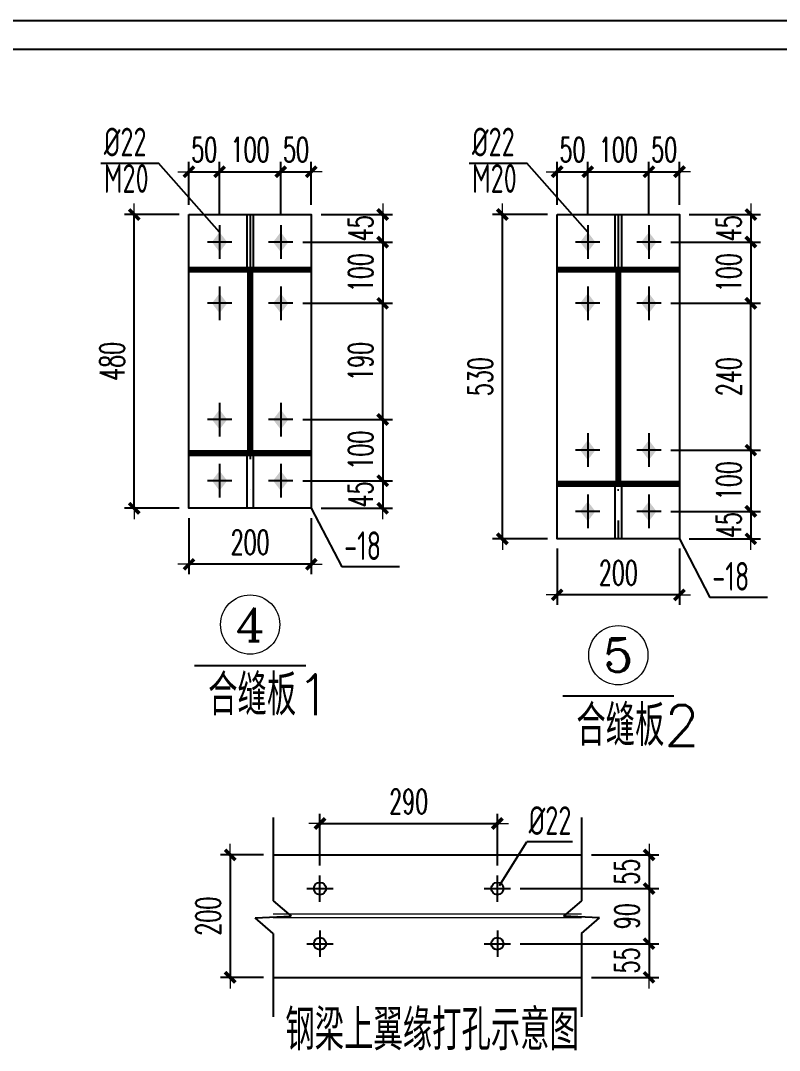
# Model space of a CAD drawing. Header units: inches. Extents: x 129725932 to 129894734, y 55771230 to 55809283.
# Drawn here: x 129809653 to 129813375, y 55804234 to 55809283 of the extents above; entities that cross this region are included whole.
import ezdxf
from ezdxf.enums import TextEntityAlignment as Align

# ---------------------------------------------------------------- set-up
doc = ezdxf.new("R2010")
doc.units = ezdxf.units.IN
doc.header["$MEASUREMENT"] = 0
doc.linetypes.add('ACAD_ISO04W100', pattern=[30, 24, -3, 0, -3])
doc.linetypes.add('CENTER', pattern=[50.8, 31.75, -6.35, 6.35, -6.35])
for name, color, linetype in [('10', 7, 'Continuous'), ('TEXT', 7, 'Continuous'), ('TK', 140, 'Continuous'), ('尺寸标注', 8, 'Continuous'), ('轴线', 1, 'ACAD_ISO04W100'), ('钢梁', 3, 'Continuous')]:
    doc.layers.add(name, color=color, linetype=linetype)
for name, color, linetype, lineweight in [('标注', 8, 'Continuous', 9), ('灰线', 253, 'Continuous', 5), ('轴线层', 1, 'CENTER', 15), ('钢架', 7, 'Continuous', 25)]:
    doc.layers.add(name, color=color, linetype=linetype, lineweight=lineweight)
doc.styles.add('ARIAL', font='swisscl.ttf', dxfattribs={"width": 0.7})
doc.styles.add('COMPLEX', font='COMPLEX')
doc.styles.add('DIM_FONT', font='romans.shx', dxfattribs={"width": 0.618, "bigfont": '1hztxt.shx'})
doc.styles.add('HZXY', font='romand.shx', dxfattribs={"bigfont": 'hzxy.shx'})
doc.styles.get("Standard").update_dxf_attribs({"font": 'txt', "bigfont": 'gbcbig.shx'})
doc.styles.add('TSSD_Rein', font='tssdeng.shx', dxfattribs={"width": 0.7, "bigfont": 'atssdchn.shx'})
doc.dimstyles.new('WGH(3)', dxfattribs={"dimscale": 1.2, "dimtxt": 100, "dimasz": 0.3, "dimexe": 40, "dimexo": 40, "dimgap": 40, "dimtad": 1, "dimdec": 0, "dimlfac": 0.333333, "dimzin": 0, "dimdsep": 46, "dimtxsty": 'DIM_FONT', "dimblk1": '_DIMX', "dimblk2": '_DIMX', "dimsah": 1, "dimcen": 0.09, "dimclrd": 3, "dimclre": 3, "dimclrt": 7, "dimadec": 0, "dimazin": 0, "dimtfac": 1, "dimtdec": 0, "dimtix": 1, "dimtmove": 2, "dimatfit": 3, "dimldrblk": '_DIMX', "dimfxl": 0, "dimtolj": 1, "dimtzin": 0, "dimarcsym": 0})

# ---------------------------------------------------------------- blocks, each defined once
blk = doc.blocks.new('TK')
at = {"layer": 'TK', "lineweight": -3}
for p, q in [((6334425.8, 2870306.6), (6350948.5, 2870306.6)), ((6334425.8, 2870306.6), (6350948.5, 2870306.6)), ((6334425.8, 2870306.6), (6350948.5, 2870306.6)), ((6334425.8, 2870306.6), (6350948.5, 2870306.6)), ((6334917, 2870110.2), (6350752, 2870110.2)), ((6334917, 2870110.2), (6350752, 2870110.2))]:
    blk.add_line(p, q, dxfattribs=at)
for tag, height, style, width, p in [('ITEM-NAME', 98.2, 'HZXY', 0.8, (6346423, 2859369.9)), ('DISCIPLINE', 58.9, 'HZXY', 1, (6349472.7, 2859435.4)), ('PROJECT-NAME', 98.2, 'HZXY', 0.8, (6344531.8, 2859366.2)), ('STATUS', 58.9, 'HZXY', 0.8, (6350406.5, 2859350.8)), ('版本号', 58.9, 'HZXY', 1, (6342281.9, 2859251.5)), ('REWORK-DATE', 58.9, 'ARIAL', 1, (6342814.4, 2859259)), ('DRAWING-TITLE', 98.2, 'HZXY', 0.8, (6347969.5, 2859229.5)), ('SCALE', 58.9, 'ARIAL', 1, (6349470.2, 2859271.1)), ('DRAWING-TITLE', 98.2, 'HZXY', 0.8, (6347970.5, 2859098.8)), ('版本号', 58.9, 'HZXY', 1, (6342281.9, 2859078.2)), ('REWORK-DATE', 58.9, 'ARIAL', 1, (6342814.4, 2859087.1)), ('DATE', 58.9, 'ARIAL', 1, (6349468, 2859092.1)), ('DRAWING-TITLE', 98.2, 'HZXY', 0.8, (6347972.1, 2858962.5)), ('PROJECT-NUMBER', 58.9, 'ARIAL', 0.9, (6350395.7, 2859013.3)), ('版本号', 58.9, 'HZXY', 1, (6342281.9, 2858912.2)), ('REWORK-DATE', 58.9, 'ARIAL', 1, (6342814.4, 2858915.2)), ('DRAWING-NUMBER', 58.9, 'ARIAL', 1, (6349470.8, 2858922))]:
    blk.add_attdef(tag, text='', height=height, dxfattribs=dict(at, style=style, width=width)).set_placement(p, align=Align.MIDDLE)
blk = doc.blocks.new('_DIMX')
blk.add_line((-150, 0), (150, 0))
at = {"const_width": 50}
blk.add_lwpolyline([(-70, -70), (70, 70)], dxfattribs=at)
blk = doc.blocks.new('*D340')
at = {"layer": 'Defpoints', "color": 0}
for p in [(129811079, 55808332.2), (129810989, 55808197.2), (129811429.1, 55808197.2)]:
    blk.add_point(p, dxfattribs=at)
at = {"layer": '灰线', "color": 3, "lineweight": -2}
for p, q in [((129811127, 55808332.2), (129811477.1, 55808332.2)), ((129811429.1, 55808332.6), (129811429.1, 55808333)), ((129811429.1, 55808332.2), (129811429.1, 55808197.2)), ((129811037, 55808197.2), (129811477.1, 55808197.2)), ((129811429.1, 55808196.9), (129811429.1, 55808196.5))]:
    blk.add_line(p, q, dxfattribs=at)
at = {"layer": '灰线', "color": 3, "lineweight": -2, "xscale": 0.3599999999999997, "yscale": 0.3599999999999997, "zscale": 0.3599999999999997}
for p, rotation in [((129811429.1, 55808332.2), 270), ((129811429.1, 55808197.2), 90)]:
    blk.add_blockref('_DIMX', p, dxfattribs=dict(at, rotation=rotation))
at = {"layer": '灰线', "color": 7, "insert": (129811321.1, 55808264.7), "char_height": 120, "attachment_point": 5, "rotation": 90, "style": 'DIM_FONT'}
blk.add_mtext('\\A1;45', dxfattribs=at)
blk = doc.blocks.new('*D341')
at = {"layer": 'Defpoints', "color": 0}
for p in [(129810989, 55808197.2), (129810989, 55807897.2), (129811429.1, 55807897.2)]:
    blk.add_point(p, dxfattribs=at)
at = {"layer": '灰线', "color": 3, "lineweight": -2}
for p, q in [((129811037, 55808197.2), (129811477.1, 55808197.2)), ((129811429.1, 55808196.9), (129811429.1, 55807897.6)), ((129811037, 55807897.2), (129811477.1, 55807897.2))]:
    blk.add_line(p, q, dxfattribs=at)
at = {"layer": '灰线', "color": 3, "lineweight": -2, "xscale": 0.3599999999999997, "yscale": 0.3599999999999997, "zscale": 0.3599999999999997}
for p, rotation in [((129811429.1, 55808197.2), 90), ((129811429.1, 55807897.2), 270)]:
    blk.add_blockref('_DIMX', p, dxfattribs=dict(at, rotation=rotation))
at = {"layer": '灰线', "color": 7, "insert": (129811321.1, 55808047.2), "char_height": 120, "attachment_point": 5, "rotation": 90, "style": 'DIM_FONT'}
blk.add_mtext('\\A1;100', dxfattribs=at)
blk = doc.blocks.new('*D342')
at = {"layer": 'Defpoints', "color": 0}
for p in [(129810989, 55807327.2), (129810989, 55807027.2), (129811429.1, 55807027.2)]:
    blk.add_point(p, dxfattribs=at)
at = {"layer": '灰线', "color": 3, "lineweight": -2}
for p, q in [((129811037, 55807327.2), (129811477.1, 55807327.2)), ((129811429.1, 55807326.9), (129811429.1, 55807027.6)), ((129811037, 55807027.2), (129811477.1, 55807027.2))]:
    blk.add_line(p, q, dxfattribs=at)
at = {"layer": '灰线', "color": 3, "lineweight": -2, "xscale": 0.3599999999999997, "yscale": 0.3599999999999997, "zscale": 0.3599999999999997}
for p, rotation in [((129811429.1, 55807327.2), 90), ((129811429.1, 55807027.2), 270)]:
    blk.add_blockref('_DIMX', p, dxfattribs=dict(at, rotation=rotation))
at = {"layer": '灰线', "color": 7, "insert": (129811321.1, 55807177.2), "char_height": 120, "attachment_point": 5, "rotation": 90, "style": 'DIM_FONT'}
blk.add_mtext('\\A1;100', dxfattribs=at)
blk = doc.blocks.new('*D343')
at = {"layer": 'Defpoints', "color": 0}
for p in [(129810989, 55807027.2), (129811079, 55806892.2), (129811429.1, 55806892.2)]:
    blk.add_point(p, dxfattribs=at)
at = {"layer": '灰线', "color": 3, "lineweight": -2}
for p, q in [((129811037, 55807027.2), (129811477.1, 55807027.2)), ((129811429.1, 55807027.6), (129811429.1, 55807028)), ((129811429.1, 55807027.2), (129811429.1, 55806892.2)), ((129811127, 55806892.2), (129811477.1, 55806892.2)), ((129811429.1, 55806891.9), (129811429.1, 55806891.5))]:
    blk.add_line(p, q, dxfattribs=at)
at = {"layer": '灰线', "color": 3, "lineweight": -2, "xscale": 0.3599999999999997, "yscale": 0.3599999999999997, "zscale": 0.3599999999999997}
for p, rotation in [((129811429.1, 55807027.2), 270), ((129811429.1, 55806892.2), 90)]:
    blk.add_blockref('_DIMX', p, dxfattribs=dict(at, rotation=rotation))
at = {"layer": '灰线', "color": 7, "insert": (129811321.1, 55806959.7), "char_height": 120, "attachment_point": 5, "rotation": 90, "style": 'DIM_FONT'}
blk.add_mtext('\\A1;45', dxfattribs=at)
blk = doc.blocks.new('*D344')
at = {"layer": 'Defpoints', "color": 0}
for p in [(129810629, 55808542.1), (129810479, 55808332.2), (129810629, 55808279.7)]:
    blk.add_point(p, dxfattribs=at)
at = {"layer": '灰线', "color": 3, "lineweight": -2}
for p, q in [((129810479, 55808380.2), (129810479, 55808590.1)), ((129810629, 55808327.7), (129810629, 55808590.1)), ((129810478.7, 55808542.1), (129810478.3, 55808542.1)), ((129810479, 55808542.1), (129810629, 55808542.1)), ((129810629.4, 55808542.1), (129810629.8, 55808542.1))]:
    blk.add_line(p, q, dxfattribs=at)
at = {"layer": '灰线', "color": 3, "lineweight": -2, "xscale": 0.3599999999999997, "yscale": 0.3599999999999997, "zscale": 0.3599999999999997}
blk.add_blockref('_DIMX', (129810479, 55808542.1), dxfattribs=at)
at = {"layer": '灰线', "color": 3, "lineweight": -2, "xscale": 0.3599999999999997, "yscale": 0.3599999999999997, "zscale": 0.3599999999999997, "rotation": 180}
blk.add_blockref('_DIMX', (129810629, 55808542.1), dxfattribs=at)
at = {"layer": '灰线', "color": 7, "insert": (129810554, 55808650.1), "char_height": 120, "attachment_point": 5, "style": 'DIM_FONT'}
blk.add_mtext('\\A1;50', dxfattribs=at)
blk = doc.blocks.new('*D345')
at = {"layer": 'Defpoints', "color": 0}
for p in [(129810929, 55808542.1), (129810629, 55808279.7), (129810929, 55808279.7)]:
    blk.add_point(p, dxfattribs=at)
at = {"layer": '灰线', "color": 3, "lineweight": -2}
for p, q in [((129810629, 55808327.7), (129810629, 55808590.1)), ((129810929, 55808327.7), (129810929, 55808590.1)), ((129810629.4, 55808542.1), (129810928.7, 55808542.1))]:
    blk.add_line(p, q, dxfattribs=at)
at = {"layer": '灰线', "color": 3, "lineweight": -2, "xscale": 0.3599999999999997, "yscale": 0.3599999999999997, "zscale": 0.3599999999999997, "rotation": 180}
blk.add_blockref('_DIMX', (129810629, 55808542.1), dxfattribs=at)
at = {"layer": '灰线', "color": 3, "lineweight": -2, "xscale": 0.3599999999999997, "yscale": 0.3599999999999997, "zscale": 0.3599999999999997}
blk.add_blockref('_DIMX', (129810929, 55808542.1), dxfattribs=at)
at = {"layer": '灰线', "color": 7, "insert": (129810779, 55808650.1), "char_height": 120, "attachment_point": 5, "style": 'DIM_FONT'}
blk.add_mtext('\\A1;100', dxfattribs=at)
blk = doc.blocks.new('*D346')
at = {"layer": 'Defpoints', "color": 0}
for p in [(129811079, 55808542.1), (129811079, 55808332.2), (129810929, 55808279.7)]:
    blk.add_point(p, dxfattribs=at)
at = {"layer": '灰线', "color": 3, "lineweight": -2}
for p, q in [((129810929, 55808327.7), (129810929, 55808590.1)), ((129811079, 55808380.2), (129811079, 55808590.1)), ((129810928.7, 55808542.1), (129810928.3, 55808542.1)), ((129810929, 55808542.1), (129811079, 55808542.1)), ((129811079.4, 55808542.1), (129811079.8, 55808542.1))]:
    blk.add_line(p, q, dxfattribs=at)
at = {"layer": '灰线', "color": 3, "lineweight": -2, "xscale": 0.3599999999999997, "yscale": 0.3599999999999997, "zscale": 0.3599999999999997}
blk.add_blockref('_DIMX', (129810929, 55808542.1), dxfattribs=at)
at = {"layer": '灰线', "color": 3, "lineweight": -2, "xscale": 0.3599999999999997, "yscale": 0.3599999999999997, "zscale": 0.3599999999999997, "rotation": 180}
blk.add_blockref('_DIMX', (129811079, 55808542.1), dxfattribs=at)
at = {"layer": '灰线', "color": 7, "insert": (129811004, 55808650.1), "char_height": 120, "attachment_point": 5, "style": 'DIM_FONT'}
blk.add_mtext('\\A1;50', dxfattribs=at)
blk = doc.blocks.new('*D347')
at = {"layer": 'Defpoints', "color": 0}
for p in [(129810210.3, 55808332.2), (129810479, 55808332.2), (129810479, 55806892.2)]:
    blk.add_point(p, dxfattribs=at)
at = {"layer": '灰线', "color": 3, "lineweight": -2}
for p, q in [((129810431, 55808332.2), (129810162.3, 55808332.2)), ((129810210.3, 55806892.6), (129810210.3, 55808331.9)), ((129810431, 55806892.2), (129810162.3, 55806892.2))]:
    blk.add_line(p, q, dxfattribs=at)
at = {"layer": '灰线', "color": 3, "lineweight": -2, "xscale": 0.3599999999999997, "yscale": 0.3599999999999997, "zscale": 0.3599999999999997}
for p, rotation in [((129810210.3, 55808332.2), 90), ((129810210.3, 55806892.2), 270)]:
    blk.add_blockref('_DIMX', p, dxfattribs=dict(at, rotation=rotation))
at = {"layer": '灰线', "color": 7, "insert": (129810102.3, 55807612.2), "char_height": 120, "attachment_point": 5, "rotation": 90, "style": 'DIM_FONT'}
blk.add_mtext('\\A1;480', dxfattribs=at)
blk = doc.blocks.new('*D348')
at = {"layer": 'Defpoints', "color": 0}
for p in [(129810479, 55806892.2), (129811079, 55806892.2), (129810479, 55806617.6)]:
    blk.add_point(p, dxfattribs=at)
at = {"layer": '灰线', "color": 3, "lineweight": -2}
for p, q in [((129810479, 55806844.2), (129810479, 55806569.6)), ((129811079, 55806844.2), (129811079, 55806569.6)), ((129811078.7, 55806617.6), (129810479.4, 55806617.6))]:
    blk.add_line(p, q, dxfattribs=at)
at = {"layer": '灰线', "color": 3, "lineweight": -2, "xscale": 0.3599999999999997, "yscale": 0.3599999999999997, "zscale": 0.3599999999999997, "rotation": 180}
blk.add_blockref('_DIMX', (129810479, 55806617.6), dxfattribs=at)
at = {"layer": '灰线', "color": 3, "lineweight": -2, "xscale": 0.3599999999999997, "yscale": 0.3599999999999997, "zscale": 0.3599999999999997}
blk.add_blockref('_DIMX', (129811079, 55806617.6), dxfattribs=at)
at = {"layer": '灰线', "color": 7, "insert": (129810779, 55806725.6), "char_height": 120, "attachment_point": 5, "style": 'DIM_FONT'}
blk.add_mtext('\\A1;200', dxfattribs=at)
blk = doc.blocks.new('*D349')
at = {"layer": 'Defpoints', "color": 0}
for p in [(129810989, 55807897.2), (129811429.1, 55807897.2), (129810989, 55807327.2)]:
    blk.add_point(p, dxfattribs=at)
at = {"layer": '灰线', "color": 3, "lineweight": -2}
for p, q in [((129811037, 55807897.2), (129811477.1, 55807897.2)), ((129811429.1, 55807327.6), (129811429.1, 55807896.9)), ((129811037, 55807327.2), (129811477.1, 55807327.2))]:
    blk.add_line(p, q, dxfattribs=at)
at = {"layer": '灰线', "color": 3, "lineweight": -2, "xscale": 0.3599999999999997, "yscale": 0.3599999999999997, "zscale": 0.3599999999999997}
for p, rotation in [((129811429.1, 55807897.2), 90), ((129811429.1, 55807327.2), 270)]:
    blk.add_blockref('_DIMX', p, dxfattribs=dict(at, rotation=rotation))
at = {"layer": '灰线', "color": 7, "insert": (129811321.1, 55807612.2), "char_height": 120, "attachment_point": 5, "rotation": 90, "style": 'DIM_FONT'}
blk.add_mtext('\\A1;190', dxfattribs=at)
blk = doc.blocks.new('轴线标号')
at = {"lineweight": 13}
blk.add_circle((0, 0), 0.5, dxfattribs=at)
at = {"layer": '钢架', "lineweight": 13, "style": 'COMPLEX', "width": 1.041667}
blk.add_attdef('A', text='', height=0.56, dxfattribs=at).set_placement((-0.25, -0.28), (0.25, -0.28), align=Align.FIT)
blk = doc.blocks.new('*D351')
at = {"layer": 'Defpoints', "color": 0}
for p in [(129812885, 55808332.2), (129812795, 55808197.2), (129813235, 55808197.2)]:
    blk.add_point(p, dxfattribs=at)
at = {"layer": '灰线', "color": 3, "lineweight": -2}
for p, q in [((129812933, 55808332.2), (129813283, 55808332.2)), ((129813235, 55808332.6), (129813235, 55808333)), ((129813235, 55808332.2), (129813235, 55808197.2)), ((129812843, 55808197.2), (129813283, 55808197.2)), ((129813235, 55808196.9), (129813235, 55808196.5))]:
    blk.add_line(p, q, dxfattribs=at)
at = {"layer": '灰线', "color": 3, "lineweight": -2, "xscale": 0.3599999999999997, "yscale": 0.3599999999999997, "zscale": 0.3599999999999997}
for p, rotation in [((129813235, 55808332.2), 270), ((129813235, 55808197.2), 90)]:
    blk.add_blockref('_DIMX', p, dxfattribs=dict(at, rotation=rotation))
at = {"layer": '灰线', "color": 7, "insert": (129813127, 55808264.7), "char_height": 120, "attachment_point": 5, "rotation": 90, "style": 'DIM_FONT'}
blk.add_mtext('\\A1;45', dxfattribs=at)
blk = doc.blocks.new('*D352')
at = {"layer": 'Defpoints', "color": 0}
for p in [(129812795, 55808197.2), (129812795, 55807897.2), (129813235, 55807897.2)]:
    blk.add_point(p, dxfattribs=at)
at = {"layer": '灰线', "color": 3, "lineweight": -2}
for p, q in [((129812843, 55808197.2), (129813283, 55808197.2)), ((129813235, 55808196.9), (129813235, 55807897.6)), ((129812843, 55807897.2), (129813283, 55807897.2))]:
    blk.add_line(p, q, dxfattribs=at)
at = {"layer": '灰线', "color": 3, "lineweight": -2, "xscale": 0.3599999999999997, "yscale": 0.3599999999999997, "zscale": 0.3599999999999997}
for p, rotation in [((129813235, 55808197.2), 90), ((129813235, 55807897.2), 270)]:
    blk.add_blockref('_DIMX', p, dxfattribs=dict(at, rotation=rotation))
at = {"layer": '灰线', "color": 7, "insert": (129813127, 55808047.2), "char_height": 120, "attachment_point": 5, "rotation": 90, "style": 'DIM_FONT'}
blk.add_mtext('\\A1;100', dxfattribs=at)
blk = doc.blocks.new('*D353')
at = {"layer": 'Defpoints', "color": 0}
for p in [(129812795, 55807177.2), (129812795, 55806877.2), (129813235, 55806877.2)]:
    blk.add_point(p, dxfattribs=at)
at = {"layer": '灰线', "color": 3, "lineweight": -2}
for p, q in [((129812843, 55807177.2), (129813283, 55807177.2)), ((129813235, 55807176.9), (129813235, 55806877.6)), ((129812843, 55806877.2), (129813283, 55806877.2))]:
    blk.add_line(p, q, dxfattribs=at)
at = {"layer": '灰线', "color": 3, "lineweight": -2, "xscale": 0.3599999999999997, "yscale": 0.3599999999999997, "zscale": 0.3599999999999997}
for p, rotation in [((129813235, 55807177.2), 90), ((129813235, 55806877.2), 270)]:
    blk.add_blockref('_DIMX', p, dxfattribs=dict(at, rotation=rotation))
at = {"layer": '灰线', "color": 7, "insert": (129813127, 55807027.2), "char_height": 120, "attachment_point": 5, "rotation": 90, "style": 'DIM_FONT'}
blk.add_mtext('\\A1;100', dxfattribs=at)
blk = doc.blocks.new('*D354')
at = {"layer": 'Defpoints', "color": 0}
for p in [(129812795, 55806877.2), (129812885, 55806742.2), (129813235, 55806742.2)]:
    blk.add_point(p, dxfattribs=at)
at = {"layer": '灰线', "color": 3, "lineweight": -2}
for p, q in [((129812843, 55806877.2), (129813283, 55806877.2)), ((129813235, 55806877.6), (129813235, 55806878)), ((129813235, 55806877.2), (129813235, 55806742.2)), ((129812933, 55806742.2), (129813283, 55806742.2)), ((129813235, 55806741.9), (129813235, 55806741.5))]:
    blk.add_line(p, q, dxfattribs=at)
at = {"layer": '灰线', "color": 3, "lineweight": -2, "xscale": 0.3599999999999997, "yscale": 0.3599999999999997, "zscale": 0.3599999999999997}
for p, rotation in [((129813235, 55806877.2), 270), ((129813235, 55806742.2), 90)]:
    blk.add_blockref('_DIMX', p, dxfattribs=dict(at, rotation=rotation))
at = {"layer": '灰线', "color": 7, "insert": (129813127, 55806809.7), "char_height": 120, "attachment_point": 5, "rotation": 90, "style": 'DIM_FONT'}
blk.add_mtext('\\A1;45', dxfattribs=at)
blk = doc.blocks.new('*D355')
at = {"layer": 'Defpoints', "color": 0}
for p in [(129812435, 55808542.1), (129812285, 55808332.2), (129812435, 55808279.7)]:
    blk.add_point(p, dxfattribs=at)
at = {"layer": '灰线', "color": 3, "lineweight": -2}
for p, q in [((129812285, 55808380.2), (129812285, 55808590.1)), ((129812435, 55808327.7), (129812435, 55808590.1)), ((129812284.6, 55808542.1), (129812284.3, 55808542.1)), ((129812285, 55808542.1), (129812435, 55808542.1)), ((129812435.3, 55808542.1), (129812435.7, 55808542.1))]:
    blk.add_line(p, q, dxfattribs=at)
at = {"layer": '灰线', "color": 3, "lineweight": -2, "xscale": 0.3599999999999997, "yscale": 0.3599999999999997, "zscale": 0.3599999999999997}
blk.add_blockref('_DIMX', (129812285, 55808542.1), dxfattribs=at)
at = {"layer": '灰线', "color": 3, "lineweight": -2, "xscale": 0.3599999999999997, "yscale": 0.3599999999999997, "zscale": 0.3599999999999997, "rotation": 180}
blk.add_blockref('_DIMX', (129812435, 55808542.1), dxfattribs=at)
at = {"layer": '灰线', "color": 7, "insert": (129812360, 55808650.1), "char_height": 120, "attachment_point": 5, "style": 'DIM_FONT'}
blk.add_mtext('\\A1;50', dxfattribs=at)
blk = doc.blocks.new('*D356')
at = {"layer": 'Defpoints', "color": 0}
for p in [(129812735, 55808542.1), (129812435, 55808279.7), (129812735, 55808279.7)]:
    blk.add_point(p, dxfattribs=at)
at = {"layer": '灰线', "color": 3, "lineweight": -2}
for p, q in [((129812435, 55808327.7), (129812435, 55808590.1)), ((129812735, 55808327.7), (129812735, 55808590.1)), ((129812435.3, 55808542.1), (129812734.6, 55808542.1))]:
    blk.add_line(p, q, dxfattribs=at)
at = {"layer": '灰线', "color": 3, "lineweight": -2, "xscale": 0.3599999999999997, "yscale": 0.3599999999999997, "zscale": 0.3599999999999997, "rotation": 180}
blk.add_blockref('_DIMX', (129812435, 55808542.1), dxfattribs=at)
at = {"layer": '灰线', "color": 3, "lineweight": -2, "xscale": 0.3599999999999997, "yscale": 0.3599999999999997, "zscale": 0.3599999999999997}
blk.add_blockref('_DIMX', (129812735, 55808542.1), dxfattribs=at)
at = {"layer": '灰线', "color": 7, "insert": (129812585, 55808650.1), "char_height": 120, "attachment_point": 5, "style": 'DIM_FONT'}
blk.add_mtext('\\A1;100', dxfattribs=at)
blk = doc.blocks.new('*D357')
at = {"layer": 'Defpoints', "color": 0}
for p in [(129812885, 55808542.1), (129812885, 55808332.2), (129812735, 55808279.7)]:
    blk.add_point(p, dxfattribs=at)
at = {"layer": '灰线', "color": 3, "lineweight": -2}
for p, q in [((129812735, 55808327.7), (129812735, 55808590.1)), ((129812885, 55808380.2), (129812885, 55808590.1)), ((129812734.6, 55808542.1), (129812734.3, 55808542.1)), ((129812735, 55808542.1), (129812885, 55808542.1)), ((129812885.3, 55808542.1), (129812885.7, 55808542.1))]:
    blk.add_line(p, q, dxfattribs=at)
at = {"layer": '灰线', "color": 3, "lineweight": -2, "xscale": 0.3599999999999997, "yscale": 0.3599999999999997, "zscale": 0.3599999999999997}
blk.add_blockref('_DIMX', (129812735, 55808542.1), dxfattribs=at)
at = {"layer": '灰线', "color": 3, "lineweight": -2, "xscale": 0.3599999999999997, "yscale": 0.3599999999999997, "zscale": 0.3599999999999997, "rotation": 180}
blk.add_blockref('_DIMX', (129812885, 55808542.1), dxfattribs=at)
at = {"layer": '灰线', "color": 7, "insert": (129812810, 55808650.1), "char_height": 120, "attachment_point": 5, "style": 'DIM_FONT'}
blk.add_mtext('\\A1;50', dxfattribs=at)
blk = doc.blocks.new('*D358')
at = {"layer": 'Defpoints', "color": 0}
for p in [(129812016.2, 55808332.2), (129812285, 55808332.2), (129812285, 55806742.2)]:
    blk.add_point(p, dxfattribs=at)
at = {"layer": '灰线', "color": 3, "lineweight": -2}
for p, q in [((129812237, 55808332.2), (129811968.2, 55808332.2)), ((129812016.2, 55806742.6), (129812016.2, 55808331.9)), ((129812237, 55806742.2), (129811968.2, 55806742.2))]:
    blk.add_line(p, q, dxfattribs=at)
at = {"layer": '灰线', "color": 3, "lineweight": -2, "xscale": 0.3599999999999997, "yscale": 0.3599999999999997, "zscale": 0.3599999999999997}
for p, rotation in [((129812016.2, 55808332.2), 90), ((129812016.2, 55806742.2), 270)]:
    blk.add_blockref('_DIMX', p, dxfattribs=dict(at, rotation=rotation))
at = {"layer": '灰线', "color": 7, "insert": (129811908.2, 55807537.2), "char_height": 120, "attachment_point": 5, "rotation": 90, "style": 'DIM_FONT'}
blk.add_mtext('\\A1;530', dxfattribs=at)
blk = doc.blocks.new('*D359')
at = {"layer": 'Defpoints', "color": 0}
for p in [(129812285, 55806742.2), (129812885, 55806742.2), (129812285, 55806467.6)]:
    blk.add_point(p, dxfattribs=at)
at = {"layer": '灰线', "color": 3, "lineweight": -2}
for p, q in [((129812285, 55806694.2), (129812285, 55806419.6)), ((129812885, 55806694.2), (129812885, 55806419.6)), ((129812884.6, 55806467.6), (129812285.3, 55806467.6))]:
    blk.add_line(p, q, dxfattribs=at)
at = {"layer": '灰线', "color": 3, "lineweight": -2, "xscale": 0.3599999999999997, "yscale": 0.3599999999999997, "zscale": 0.3599999999999997, "rotation": 180}
blk.add_blockref('_DIMX', (129812285, 55806467.6), dxfattribs=at)
at = {"layer": '灰线', "color": 3, "lineweight": -2, "xscale": 0.3599999999999997, "yscale": 0.3599999999999997, "zscale": 0.3599999999999997}
blk.add_blockref('_DIMX', (129812885, 55806467.6), dxfattribs=at)
at = {"layer": '灰线', "color": 7, "insert": (129812585, 55806575.6), "char_height": 120, "attachment_point": 5, "style": 'DIM_FONT'}
blk.add_mtext('\\A1;200', dxfattribs=at)
blk = doc.blocks.new('*D350')
at = {"layer": 'Defpoints', "color": 0}
for p in [(129812795, 55807897.2), (129813235, 55807897.2), (129812795, 55807177.2)]:
    blk.add_point(p, dxfattribs=at)
at = {"layer": '灰线', "color": 3, "lineweight": -2}
for p, q in [((129812843, 55807897.2), (129813283, 55807897.2)), ((129813235, 55807177.6), (129813235, 55807896.9)), ((129812843, 55807177.2), (129813283, 55807177.2))]:
    blk.add_line(p, q, dxfattribs=at)
at = {"layer": '灰线', "color": 3, "lineweight": -2, "xscale": 0.3599999999999997, "yscale": 0.3599999999999997, "zscale": 0.3599999999999997}
for p, rotation in [((129813235, 55807897.2), 90), ((129813235, 55807177.2), 270)]:
    blk.add_blockref('_DIMX', p, dxfattribs=dict(at, rotation=rotation))
at = {"layer": '灰线', "color": 7, "insert": (129813127, 55807537.2), "char_height": 120, "attachment_point": 5, "rotation": 90, "style": 'DIM_FONT'}
blk.add_mtext('\\A1;240', dxfattribs=at)
blk = doc.blocks.new('*D423')
at = {"layer": 'Defpoints', "color": 0}
for p in [(129812404.8, 55805192.6), (129812056.2, 55805027.6), (129812735.6, 55805027.6)]:
    blk.add_point(p, dxfattribs=at)
at = {"layer": '标注', "color": 3, "lineweight": -2}
for p, q in [((129812452.8, 55805192.6), (129812783.6, 55805192.6)), ((129812735.6, 55805192.9), (129812735.6, 55805193.3)), ((129812735.6, 55805192.6), (129812735.6, 55805027.6)), ((129812104.2, 55805027.6), (129812783.6, 55805027.6)), ((129812735.6, 55805027.2), (129812735.6, 55805026.9))]:
    blk.add_line(p, q, dxfattribs=at)
at = {"layer": '标注', "color": 3, "lineweight": -2, "xscale": 0.3599999999999997, "yscale": 0.3599999999999997, "zscale": 0.3599999999999997}
for p, rotation in [((129812735.6, 55805192.6), 270), ((129812735.6, 55805027.6), 90)]:
    blk.add_blockref('_DIMX', p, dxfattribs=dict(at, rotation=rotation))
at = {"layer": '标注', "color": 7, "insert": (129812627.6, 55805110.1), "char_height": 120, "attachment_point": 5, "rotation": 90, "style": 'DIM_FONT'}
blk.add_mtext('\\A1;55', dxfattribs=at)
blk = doc.blocks.new('*D424')
at = {"layer": 'Defpoints', "color": 0}
for p in [(129812056.2, 55805027.6), (129812056.2, 55804757.6), (129812735.6, 55804757.6)]:
    blk.add_point(p, dxfattribs=at)
at = {"layer": '标注', "color": 3, "lineweight": -2}
for p, q in [((129812104.2, 55805027.6), (129812783.6, 55805027.6)), ((129812735.6, 55805027.2), (129812735.6, 55804757.9)), ((129812104.2, 55804757.6), (129812783.6, 55804757.6))]:
    blk.add_line(p, q, dxfattribs=at)
at = {"layer": '标注', "color": 3, "lineweight": -2, "xscale": 0.3599999999999997, "yscale": 0.3599999999999997, "zscale": 0.3599999999999997}
for p, rotation in [((129812735.6, 55805027.6), 90), ((129812735.6, 55804757.6), 270)]:
    blk.add_blockref('_DIMX', p, dxfattribs=dict(at, rotation=rotation))
at = {"layer": '标注', "color": 7, "insert": (129812627.6, 55804892.6), "char_height": 120, "attachment_point": 5, "rotation": 90, "style": 'DIM_FONT'}
blk.add_mtext('\\A1;90', dxfattribs=at)
blk = doc.blocks.new('*D425')
at = {"layer": 'Defpoints', "color": 0}
for p in [(129812056.2, 55804757.6), (129812404.8, 55804592.6), (129812735.6, 55804592.6)]:
    blk.add_point(p, dxfattribs=at)
at = {"layer": '标注', "color": 3, "lineweight": -2}
for p, q in [((129812104.2, 55804757.6), (129812783.6, 55804757.6)), ((129812735.6, 55804757.9), (129812735.6, 55804758.3)), ((129812735.6, 55804757.6), (129812735.6, 55804592.6)), ((129812452.8, 55804592.6), (129812783.6, 55804592.6)), ((129812735.6, 55804592.2), (129812735.6, 55804591.9))]:
    blk.add_line(p, q, dxfattribs=at)
at = {"layer": '标注', "color": 3, "lineweight": -2, "xscale": 0.3599999999999997, "yscale": 0.3599999999999997, "zscale": 0.3599999999999997}
for p, rotation in [((129812735.6, 55804757.6), 270), ((129812735.6, 55804592.6), 90)]:
    blk.add_blockref('_DIMX', p, dxfattribs=dict(at, rotation=rotation))
at = {"layer": '标注', "color": 7, "insert": (129812627.6, 55804675.1), "char_height": 120, "attachment_point": 5, "rotation": 90, "style": 'DIM_FONT'}
blk.add_mtext('\\A1;55', dxfattribs=at)
blk = doc.blocks.new('*D421')
at = {"layer": 'Defpoints', "color": 0}
for p in [(129810892, 55805192.6), (129810681.3, 55804592.6), (129810892, 55804592.6)]:
    blk.add_point(p, dxfattribs=at)
at = {"layer": '标注', "color": 3, "lineweight": -2}
for p, q in [((129810844, 55805192.6), (129810633.3, 55805192.6)), ((129810681.3, 55805192.2), (129810681.3, 55804592.9)), ((129810844, 55804592.6), (129810633.3, 55804592.6))]:
    blk.add_line(p, q, dxfattribs=at)
at = {"layer": '标注', "color": 3, "lineweight": -2, "xscale": 0.3599999999999997, "yscale": 0.3599999999999997, "zscale": 0.3599999999999997}
for p, rotation in [((129810681.3, 55805192.6), 90), ((129810681.3, 55804592.6), 270)]:
    blk.add_blockref('_DIMX', p, dxfattribs=dict(at, rotation=rotation))
at = {"layer": '标注', "color": 7, "insert": (129810573.3, 55804892.6), "char_height": 120, "attachment_point": 5, "rotation": 90, "style": 'DIM_FONT'}
blk.add_mtext('\\A1;200', dxfattribs=at)
blk = doc.blocks.new('*D422')
at = {"layer": 'Defpoints', "color": 0}
for p in [(129811991.6, 55805346.8), (129811121.6, 55805092.2), (129811991.6, 55805092.2)]:
    blk.add_point(p, dxfattribs=at)
at = {"layer": '标注', "color": 3, "lineweight": -2}
for p, q in [((129811121.6, 55805140.2), (129811121.6, 55805394.8)), ((129811991.6, 55805140.2), (129811991.6, 55805394.8)), ((129811121.9, 55805346.8), (129811991.2, 55805346.8))]:
    blk.add_line(p, q, dxfattribs=at)
at = {"layer": '标注', "color": 3, "lineweight": -2, "xscale": 0.3599999999999997, "yscale": 0.3599999999999997, "zscale": 0.3599999999999997, "rotation": 180}
blk.add_blockref('_DIMX', (129811121.6, 55805346.8), dxfattribs=at)
at = {"layer": '标注', "color": 3, "lineweight": -2, "xscale": 0.3599999999999997, "yscale": 0.3599999999999997, "zscale": 0.3599999999999997}
blk.add_blockref('_DIMX', (129811991.6, 55805346.8), dxfattribs=at)
at = {"layer": '标注', "color": 7, "insert": (129811556.6, 55805454.8), "char_height": 120, "attachment_point": 5, "style": 'DIM_FONT'}
blk.add_mtext('\\A1;290', dxfattribs=at)

msp = doc.modelspace()

# ---------------------------------------------------------------- linework, layer by layer
for p, q in [((129810506.3, 55806122.2), (129811051.8, 55806122.2)), ((129812312.2, 55805972.2), (129812857.7, 55805972.2)), ((129810892, 55805376.3), (129810892, 55804967.8)), ((129812404.8, 55805376.3), (129812404.8, 55804967.8)), ((129810892, 55805192.6), (129812404.8, 55805192.6)), ((129812404.8, 55805192.6), (129812404.8, 55804967.8)), ((129811121.6, 55804963), (129811121.6, 55805092.2)), ((129811991.6, 55804963), (129811991.6, 55805092.2)), ((129811057, 55805027.6), (129811186.2, 55805027.6)), ((129811927, 55805027.6), (129812056.2, 55805027.6)), ((129810892, 55804967.8), (129810980, 55804892.1)), ((129812404.8, 55804967.8), (129812316.8, 55804892.1)), ((129810804, 55804883.8), (129810980, 55804892.1)), ((129810892, 55804808.1), (129810804, 55804883.8)), ((129812492.8, 55804883.8), (129812316.8, 55804892.1)), ((129812404.8, 55804808.1), (129812492.8, 55804883.8)), ((129810892, 55804808.1), (129810892, 55804399.6)), ((129811121.6, 55804822.2), (129811121.6, 55804693)), ((129811991.6, 55804822.2), (129811991.6, 55804693)), ((129812404.8, 55804808.1), (129812404.8, 55804592.6)), ((129812404.8, 55804808.1), (129812404.8, 55804399.6)), ((129811057, 55804757.6), (129811186.2, 55804757.6)), ((129811927, 55804757.6), (129812056.2, 55804757.6)), ((129810892, 55804592.6), (129812404.8, 55804592.6))]:
    msp.add_line(p, q)
for centre in [(129811121.6, 55805027.6), (129811991.6, 55805027.6), (129811121.6, 55804757.6), (129811991.6, 55804757.6)]:
    msp.add_circle(centre, 30)
at = {"layer": '10', "color": 253}
for p, q in [((129810629, 55808279.7), (129810629, 55808114.7)), ((129810929, 55808279.7), (129810929, 55808114.7)), ((129812435, 55808279.7), (129812435, 55808114.7)), ((129812735, 55808279.7), (129812735, 55808114.7)), ((129810689, 55808197.2), (129810569, 55808197.2)), ((129810989, 55808197.2), (129810869, 55808197.2)), ((129812495, 55808197.2), (129812375, 55808197.2)), ((129812795, 55808197.2), (129812675, 55808197.2)), ((129810629, 55807979.7), (129810629, 55807814.7)), ((129810929, 55807979.7), (129810929, 55807814.7)), ((129812435, 55807979.7), (129812435, 55807814.7)), ((129812735, 55807979.7), (129812735, 55807814.7)), ((129810689, 55807897.2), (129810569, 55807897.2)), ((129810989, 55807897.2), (129810869, 55807897.2)), ((129812495, 55807897.2), (129812375, 55807897.2)), ((129812795, 55807897.2), (129812675, 55807897.2)), ((129810629, 55807409.7), (129810629, 55807244.7)), ((129810929, 55807409.7), (129810929, 55807244.7)), ((129810689, 55807327.2), (129810569, 55807327.2)), ((129810989, 55807327.2), (129810869, 55807327.2)), ((129812435, 55807259.7), (129812435, 55807094.7)), ((129812735, 55807259.7), (129812735, 55807094.7)), ((129812495, 55807177.2), (129812375, 55807177.2)), ((129812795, 55807177.2), (129812675, 55807177.2)), ((129810629, 55807109.7), (129810629, 55806944.7)), ((129810929, 55807109.7), (129810929, 55806944.7)), ((129810689, 55807027.2), (129810569, 55807027.2)), ((129810989, 55807027.2), (129810869, 55807027.2)), ((129812435, 55806959.7), (129812435, 55806794.7)), ((129812735, 55806959.7), (129812735, 55806794.7)), ((129812495, 55806877.2), (129812375, 55806877.2)), ((129812795, 55806877.2), (129812675, 55806877.2))]:
    msp.add_line(p, q, dxfattribs=at)
at = {"layer": '10'}
for points in [[(129810629, 55808246), (129810591.5, 55808197.2), (129810666.5, 55808197.2), (129810629, 55808148.5)], [(129810929, 55808246), (129810891.5, 55808197.2), (129810966.5, 55808197.2), (129810929, 55808148.5)], [(129812435, 55808246), (129812397.5, 55808197.2), (129812472.5, 55808197.2), (129812435, 55808148.5)], [(129812735, 55808246), (129812697.5, 55808197.2), (129812772.5, 55808197.2), (129812735, 55808148.5)], [(129810629, 55807946), (129810591.5, 55807897.2), (129810666.5, 55807897.2), (129810629, 55807848.5)], [(129810929, 55807946), (129810891.5, 55807897.2), (129810966.5, 55807897.2), (129810929, 55807848.5)], [(129812435, 55807946), (129812397.5, 55807897.2), (129812472.5, 55807897.2), (129812435, 55807848.5)], [(129812735, 55807946), (129812697.5, 55807897.2), (129812772.5, 55807897.2), (129812735, 55807848.5)], [(129810629, 55807376), (129810591.5, 55807327.2), (129810666.5, 55807327.2), (129810629, 55807278.5)], [(129810929, 55807376), (129810891.5, 55807327.2), (129810966.5, 55807327.2), (129810929, 55807278.5)], [(129812435, 55807226), (129812397.5, 55807177.2), (129812472.5, 55807177.2), (129812435, 55807128.5)], [(129812735, 55807226), (129812697.5, 55807177.2), (129812772.5, 55807177.2), (129812735, 55807128.5)], [(129810629, 55807076), (129810591.5, 55807027.2), (129810666.5, 55807027.2), (129810629, 55806978.5)], [(129810929, 55807076), (129810891.5, 55807027.2), (129810966.5, 55807027.2), (129810929, 55806978.5)], [(129812435, 55806926), (129812397.5, 55806877.2), (129812472.5, 55806877.2), (129812435, 55806828.5)], [(129812735, 55806926), (129812697.5, 55806877.2), (129812772.5, 55806877.2), (129812735, 55806828.5)]]:
    msp.add_solid(points, dxfattribs=at)
at = {"layer": '尺寸标注'}
for p, q in [((129810047.2, 55808584.4), (129810329.5, 55808584.4)), ((129810629, 55808246), (129810329.5, 55808584.4)), ((129811853.2, 55808584.4), (129812135.5, 55808584.4)), ((129812435, 55808246), (129812135.5, 55808584.4)), ((129811079, 55806892.2), (129811228.5, 55806605.3)), ((129812885, 55806742.2), (129813034.5, 55806455.3)), ((129811510.9, 55806605.3), (129811228.5, 55806605.3)), ((129813316.8, 55806455.3), (129813034.5, 55806455.3)), ((129812002.2, 55805043.4), (129812137, 55805257.6)), ((129812359.9, 55805257.6), (129812137, 55805257.6))]:
    msp.add_line(p, q, dxfattribs=at)
at = {"layer": '标注'}
for p, q in [((129812404.8, 55804901.6), (129810892, 55804901.6)), ((129812404.8, 55804883.6), (129810892, 55804883.6))]:
    msp.add_line(p, q, dxfattribs=at)
at = {"layer": '轴线', "ltscale": 50}
for p, q in [((129810779, 55808332.2), (129810779, 55806892.2)), ((129812585, 55808332.2), (129812585, 55806742.2))]:
    msp.add_line(p, q, dxfattribs=at)
at = {"layer": '钢梁'}
for p, q in [((129810479, 55808062.2), (129811079, 55808062.2)), ((129812285, 55808062.2), (129812885, 55808062.2)), ((129810479, 55807162.2), (129811079, 55807162.2)), ((129812285, 55807012.2), (129812885, 55807012.2))]:
    msp.add_line(p, q, dxfattribs=at)
for points in [[(129810479, 55808332.2), (129811079, 55808332.2), (129811079, 55806892.2), (129810479, 55806892.2)], [(129810764, 55808332.2), (129810794, 55808332.2), (129810794, 55808062.2), (129810764, 55808062.2)], [(129812285, 55808332.2), (129812885, 55808332.2), (129812885, 55806742.2), (129812285, 55806742.2)], [(129812570, 55808332.2), (129812600, 55808332.2), (129812600, 55808062.2), (129812570, 55808062.2)], [(129810764, 55807162.2), (129810794, 55807162.2), (129810794, 55806892.2), (129810764, 55806892.2)], [(129812570, 55807012.2), (129812600, 55807012.2), (129812600, 55806742.2), (129812570, 55806742.2)]]:
    msp.add_lwpolyline(points, close=True, dxfattribs=at)
at = {"layer": '钢梁', "const_width": 30}
for points in [[(129810479, 55808062.2), (129811079, 55808062.2)], [(129810779, 55808062.2), (129810779, 55807162.2)], [(129812285, 55808062.2), (129812885, 55808062.2)], [(129812585, 55808062.2), (129812585, 55807012.2)], [(129811079, 55807162.2), (129810479, 55807162.2)], [(129812885, 55807012.2), (129812285, 55807012.2)]]:
    msp.add_lwpolyline(points, dxfattribs=at)

# ---------------------------------------------------------------- block references
at = {"xscale": 0.7173618336110094, "yscale": 0.7173618301973851, "zscale": 0.7173618351155617}
msp.add_blockref('TK', (125258651.1, 53750234.7), dxfattribs=at)
ref = msp.add_blockref('轴线标号', (129810779, 55806321.9), dxfattribs=dict(xscale=290.6235134154558, yscale=290.6235134080052, zscale=290.6235134116318))
ref.add_attrib('A', '4', dxfattribs={"layer": '钢架', "lineweight": 13, "height": 162.7, "style": 'COMPLEX', "width": 1.171875}).set_placement((129810706.4, 55806240.6), (129810851.7, 55806240.6), align=Align.FIT)
ref = msp.add_blockref('轴线标号', (129812585, 55806171.9), dxfattribs=dict(xscale=290.6235134154558, yscale=290.6235134080052, zscale=290.6235134116318))
ref.add_attrib('A', '5', dxfattribs={"layer": '钢架', "lineweight": 13, "height": 162.7, "style": 'COMPLEX', "width": 1.339286}).set_placement((129812512.3, 55806090.6), (129812657.6, 55806090.6), align=Align.FIT)

# ---------------------------------------------------------------- texts
at = {"layer": 'TEXT', "style": 'TSSD_Rein', "width": 0.7}
for s, p in [('%%C22', (129810061.2, 55808617.5)), ('%%C22', (129811867.1, 55808617.5)), ('M20', (129810061.2, 55808438.5)), ('M20', (129811867.1, 55808438.5)), ('-18', (129811239.8, 55806638.4)), ('-18', (129813045.7, 55806488.4)), ('%%C22', (129812145.3, 55805290.8))]:
    msp.add_text(s, height=140.62, dxfattribs=at).set_placement(p)
at = {"layer": '轴线层', "color": 4, "linetype": 'ByBlock', "char_height": 200, "attachment_point": 1}
for s, insert, width in [('合缝板1', (129810573.1, 55806077.3), 731.85), ('合缝板2', (129812379.1, 55805927.3), 731.85), ('钢梁上翼缘打孔示意图', (129810951.8, 55804435.1), 1438.4)]:
    msp.add_mtext(s, dxfattribs=dict(at, insert=insert, width=width))

# ---------------------------------------------------------------- dimensions: what is measured, and where the dimension line sits
at = {"layer": '标注'}
dim = msp.add_linear_dim(base=(129811991.6, 55805346.8), p1=(129811121.6, 55805092.2), p2=(129811991.6, 55805092.2), dimstyle='WGH(3)', dxfattribs=at)
dim.commit()
dim.dimension.update_dxf_attribs({"geometry": '*D422', "text_midpoint": (129811556.6, 55805454.8)})
for base, p1, p2, picture, middle in [((129810681.3, 55804592.6), (129810892, 55805192.6), (129810892, 55804592.6), '*D421', (129810573.3, 55804892.6)), ((129812735.6, 55805027.6), (129812404.8, 55805192.6), (129812056.2, 55805027.6), '*D423', (129812627.6, 55805110.1)), ((129812735.6, 55804757.6), (129812056.2, 55805027.6), (129812056.2, 55804757.6), '*D424', (129812627.6, 55804892.6)), ((129812735.6, 55804592.6), (129812056.2, 55804757.6), (129812404.8, 55804592.6), '*D425', (129812627.6, 55804675.1))]:
    dim = msp.add_linear_dim(base=base, p1=p1, p2=p2, angle=90, dimstyle='WGH(3)', dxfattribs=at)
    dim.commit()
    dim.dimension.update_dxf_attribs({"geometry": picture, "text_midpoint": middle})
at = {"layer": '灰线'}
for base, p1, p2, picture, middle in [((129810629, 55808542.1), (129810479, 55808332.2), (129810629, 55808279.7), '*D344', (129810554, 55808650.1)), ((129810929, 55808542.1), (129810629, 55808279.7), (129810929, 55808279.7), '*D345', (129810779, 55808650.1)), ((129811079, 55808542.1), (129810929, 55808279.7), (129811079, 55808332.2), '*D346', (129811004, 55808650.1)), ((129812435, 55808542.1), (129812285, 55808332.2), (129812435, 55808279.7), '*D355', (129812360, 55808650.1)), ((129812735, 55808542.1), (129812435, 55808279.7), (129812735, 55808279.7), '*D356', (129812585, 55808650.1)), ((129812885, 55808542.1), (129812735, 55808279.7), (129812885, 55808332.2), '*D357', (129812810, 55808650.1)), ((129810479, 55806617.6), (129811079, 55806892.2), (129810479, 55806892.2), '*D348', (129810779, 55806725.6)), ((129812285, 55806467.6), (129812885, 55806742.2), (129812285, 55806742.2), '*D359', (129812585, 55806575.6))]:
    dim = msp.add_linear_dim(base=base, p1=p1, p2=p2, dimstyle='WGH(3)', dxfattribs=at)
    dim.commit()
    dim.dimension.update_dxf_attribs({"geometry": picture, "text_midpoint": middle})
for base, p1, p2, picture, middle in [((129810210.3, 55808332.2), (129810479, 55806892.2), (129810479, 55808332.2), '*D347', (129810102.3, 55807612.2)), ((129811429.1, 55808197.2), (129811079, 55808332.2), (129810989, 55808197.2), '*D340', (129811321.1, 55808264.7)), ((129812016.2, 55808332.2), (129812285, 55806742.2), (129812285, 55808332.2), '*D358', (129811908.2, 55807537.2)), ((129813235, 55808197.2), (129812885, 55808332.2), (129812795, 55808197.2), '*D351', (129813127, 55808264.7)), ((129811429.1, 55807897.2), (129810989, 55808197.2), (129810989, 55807897.2), '*D341', (129811321.1, 55808047.2)), ((129813235, 55807897.2), (129812795, 55808197.2), (129812795, 55807897.2), '*D352', (129813127, 55808047.2)), ((129811429.1, 55807897.2), (129810989, 55807327.2), (129810989, 55807897.2), '*D349', (129811321.1, 55807612.2)), ((129813235, 55807897.2), (129812795, 55807177.2), (129812795, 55807897.2), '*D350', (129813127, 55807537.2)), ((129811429.1, 55807027.2), (129810989, 55807327.2), (129810989, 55807027.2), '*D342', (129811321.1, 55807177.2)), ((129813235, 55806877.2), (129812795, 55807177.2), (129812795, 55806877.2), '*D353', (129813127, 55807027.2)), ((129811429.1, 55806892.2), (129810989, 55807027.2), (129811079, 55806892.2), '*D343', (129811321.1, 55806959.7)), ((129813235, 55806742.2), (129812795, 55806877.2), (129812885, 55806742.2), '*D354', (129813127, 55806809.7))]:
    dim = msp.add_linear_dim(base=base, p1=p1, p2=p2, angle=90, dimstyle='WGH(3)', dxfattribs=at)
    dim.commit()
    dim.dimension.update_dxf_attribs({"geometry": picture, "text_midpoint": middle})

doc.saveas('drawing.dxf')
